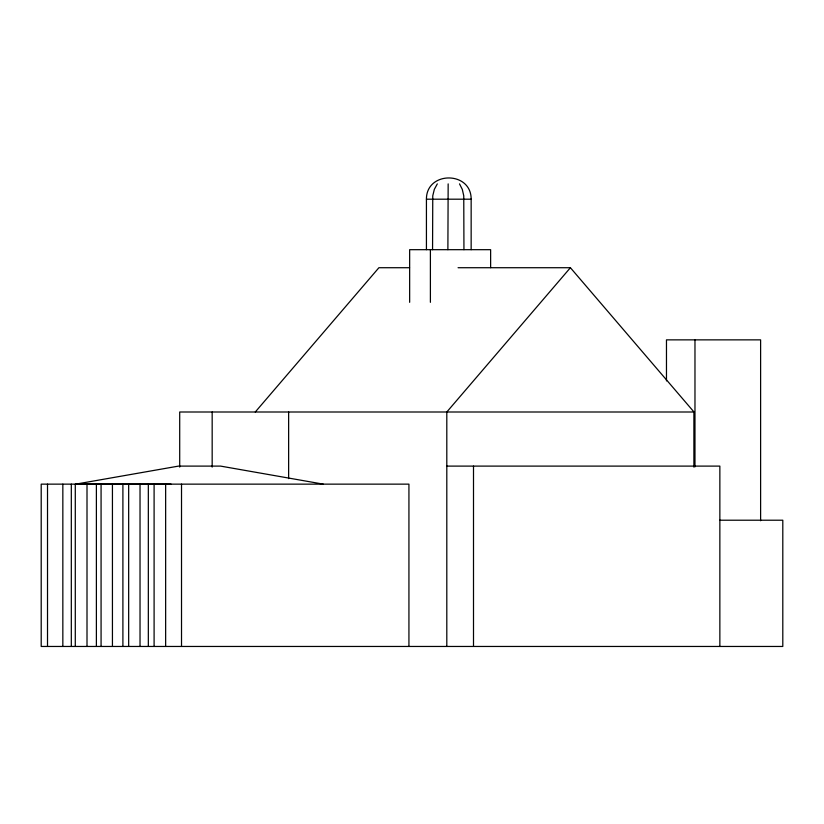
<?xml version="1.0" encoding="UTF-8"?>
<svg xmlns="http://www.w3.org/2000/svg" width="824" height="824" viewBox="0 0 824 824"><rect width="100%" height="100%" fill="white"/><g stroke="black" fill="none" stroke-linecap="round" stroke-linejoin="round"><path stroke-width="1.24" d="M448.163 183.886L447.885 249.682M426.43 249.682L426.43 199.192C426.276 170.887 471.318 170.867 471.153 199.192L471.153 249.682M437.317 183.886L434.33 189.365L432.765 195.803L432.559 249.682M255.275 412L378.906 267.718L409.549 267.718M693.89 467.095L693.89 411.876L570.404 267.718L446.804 412L446.804 646.459M426.43 199.192L471.153 199.192M458.072 267.718L570.404 267.718M693.89 412L179.704 412L179.704 467.095M446.804 466.106L719.857 466.106L719.857 646.459M171.052 484.141L75.829 484.131L178.489 466.106L220.605 466.106L323.266 484.141M719.857 520.212L782.8 520.212L782.8 646.459L41.2 646.459L41.2 484.141L408.931 484.141L408.931 646.459M459.514 183.886L462.295 189.365L463.757 195.803L463.943 249.682M760.614 520.737L760.614 339.859L666.472 339.859L666.472 380.915M694.972 339.859L694.972 466.858M490.63 267.666L490.63 249.682L409.652 249.682L409.652 302.326M473.501 466.106L473.501 646.459M430.396 249.682L430.396 302.326M288.637 412L288.637 478.62M212.17 412L212.17 467.095M181.517 484.141L181.517 646.459M165.645 484.141L165.645 646.459M154.098 484.141L154.098 646.459M148.33 484.141L148.33 646.459M140.028 484.141L140.028 646.459M128.668 484.141L128.668 646.459M122.9 484.141L122.9 646.459M112.435 484.141L112.435 646.459M101.074 484.141L101.074 646.459M96.387 484.141L96.387 646.459M87.004 484.141L87.004 646.459M75.283 484.141L75.283 646.459M71.317 484.141L71.317 646.459M62.84 484.141L62.84 646.459M47.514 484.141L47.514 646.459"/></g></svg>
